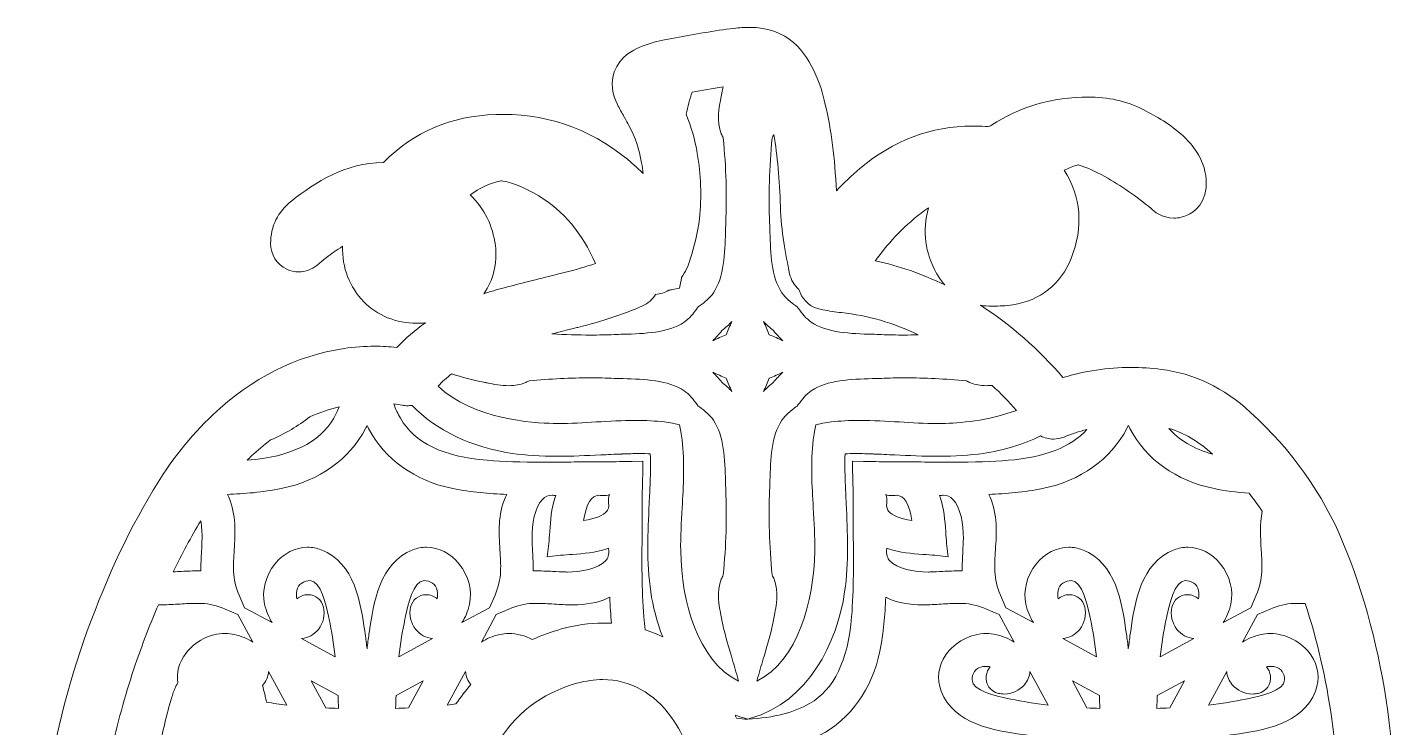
# Model space of a CAD drawing. Header units: inches. Extents: x 792 to 7891, y -1102 to 2748.
# Drawn here: x 3849 to 4750, y -566 to -105 of the extents above; entities that cross this region are included whole.
import ezdxf

# ---------------------------------------------------------------- set-up
doc = ezdxf.new("R2010")
doc.units = ezdxf.units.IN
doc.header["$MEASUREMENT"] = 0
doc.layers.add('Layer 1', color=7, linetype='Continuous')

# ---------------------------------------------------------------- blocks, each defined once
blk = doc.blocks.new('block 15')
at = {"layer": 'Layer 1', "lineweight": 0}
for points, knots in [([(4744.07, -555.47), (4738.58, -515.81), (4728.66, -478.35), (4714.58, -444.14), (4701.51, -412.35), (4681.05, -383.56), (4653.79, -358.56), (4636.15, -342.39), (4616.35, -332.86), (4594.94, -330.24), (4588.32, -329.43), (4581.64, -329.01), (4575.1, -329.01), (4559.79, -329.01), (4544.75, -331.24), (4530.32, -335.64), (4514.45, -317.03), (4496.29, -301.08), (4476.17, -288.06), (4478.48, -288.44), (4480.87, -288.64), (4483.33, -288.64), (4483.39, -288.64), (4483.97, -288.63), (4483.97, -288.63), (4488.54, -288.57), (4492.7, -288.46), (4497.28, -287.74), (4515.42, -284.91), (4529.08, -274.07), (4535.72, -257.24), (4543.94, -236.41), (4542.36, -216.49), (4531.23, -199.15), (4534.14, -197.76), (4537.17, -196.56), (4540.31, -195.57), (4540.51, -195.63), (4540.75, -195.69), (4541.02, -195.78), (4545.95, -197.24), (4551.14, -199.57), (4557.85, -203.34), (4568.58, -209.35), (4578.83, -216.43), (4588.32, -224.38), (4590.15, -226.07), (4595.3, -230.67), (4603.38, -230.67), (4606.37, -230.67), (4609.27, -230.03), (4612.02, -228.77), (4616.21, -226.86), (4625.81, -220.75), (4624.56, -205.27), (4623.44, -190.58), (4614.05, -181.19), (4610.97, -178.11), (4602.68, -169.83), (4593.38, -164.75), (4585.18, -160.26), (4574.17, -154.24), (4562.38, -151.23), (4549.07, -151.05), (4549.07, -151.05), (4547.24, -151.04), (4547.24, -151.04), (4523.28, -151.04), (4501.75, -157.27), (4483.25, -169.57), (4482.27, -170.22), (4481.66, -170.4), (4480.39, -170.4), (4480.04, -170.4), (4479.68, -170.38), (4479.28, -170.36), (4476.5, -170.17), (4473.7, -170.07), (4470.97, -170.07), (4443.61, -170.07), (4418.63, -179.48), (4396.72, -198.04), (4391.26, -202.66), (4386.11, -207.55), (4381.31, -212.67), (4380.28, -191.22), (4377.92, -172.97), (4374.01, -155.84), (4372.25, -148.15), (4370.27, -142), (4367.76, -136.48), (4360.73, -120.96), (4350, -105.1), (4323.77, -105.1), (4320.71, -105.1), (4317.48, -105.31), (4313.87, -105.74), (4300.78, -107.3), (4287.93, -109.66), (4275.51, -111.94), (4275.51, -111.94), (4267.02, -113.49), (4267.02, -113.49), (4262.03, -114.39), (4256.8, -116.05), (4251.48, -118.42), (4248.35, -119.81), (4238.82, -124.04), (4235.16, -134.4), (4231.53, -144.72), (4236.23, -153.88), (4237.77, -156.89), (4239.15, -159.58), (4240.65, -162.23), (4241.98, -164.57), (4241.98, -164.57), (4242.03, -164.67), (4242.03, -164.67), (4243.01, -166.39), (4243.92, -168.01), (4244.8, -169.67), (4248.86, -177.28), (4251.58, -185.36), (4253.13, -194.37), (4253.53, -196.67), (4253.85, -198.99), (4254.11, -201.34), (4252.34, -199.48), (4250.49, -197.7), (4248.54, -195.98), (4223.35, -173.67), (4194.23, -162.37), (4162.01, -162.37), (4160.45, -162.37), (4158.86, -162.39), (4157.29, -162.45), (4127.81, -163.42), (4102.96, -174.03), (4083.42, -193.97), (4058.05, -194.3), (4038.64, -206.93), (4022.98, -219.28), (4013.76, -226.54), (4009.07, -236.01), (4009.04, -247.43), (4009.02, -254.6), (4013.19, -261.21), (4019.68, -264.28), (4022.15, -265.45), (4024.9, -266.07), (4027.63, -266.07), (4031.94, -266.07), (4036.13, -264.56), (4039.48, -261.81), (4039.48, -261.81), (4042.47, -259.32), (4042.47, -259.32), (4043.71, -258.28), (4044.69, -257.47), (4045.66, -256.72), (4049.04, -254.09), (4052.62, -251.6), (4056.35, -249.24), (4056.09, -263.31), (4061.02, -276.22), (4070.23, -285.61), (4079.27, -294.82), (4091.7, -299.9), (4105.22, -299.9), (4106.14, -299.9), (4107.06, -299.87), (4107.98, -299.83), (4108.98, -299.78), (4109.97, -299.71), (4110.95, -299.63), (4104.15, -304.43), (4097.84, -309.82), (4092.02, -315.79), (4087.25, -315.28), (4082.43, -315.02), (4077.64, -315.02), (4070.92, -315.02), (4064.12, -315.52), (4057.41, -316.52), (4025.88, -321.2), (3996.83, -335.87), (3971.08, -360.13), (3956.2, -374.14), (3943.34, -390.38), (3931.76, -409.76), (3913.95, -439.58), (3898.98, -472.16), (3886.01, -509.37), (3873.74, -544.54), (3864.61, -583.14), (3858.08, -627.38), (3851.44, -672.45), (3849.03, -712.41), (3850.7, -749.54), (3851.53, -767.8), (3853.21, -786.54), (3855.85, -806.82), (3861.46, -849.8), (3872.51, -891.17), (3888.69, -929.77), (3905.56, -970.02), (3928.25, -1006.26), (3956.13, -1037.47), (3966.76, -1049.36), (3979.07, -1059.45), (3992.73, -1067.45), (4004.52, -1074.35), (4016.92, -1077.85), (4029.61, -1077.85), (4036.4, -1077.85), (4043.24, -1076.83), (4049.95, -1074.8), (4074.31, -1067.45), (4094.48, -1054.05), (4109.88, -1034.98), (4112.87, -1031.27), (4115.75, -1027.23), (4118.57, -1022.77), (4121.34, -1027.7), (4124.2, -1032.67), (4127.15, -1037.58), (4137.22, -1054.33), (4150.28, -1068.49), (4165.98, -1079.68), (4179.94, -1089.63), (4195.25, -1094.67), (4211.47, -1094.67), (4220.31, -1094.67), (4229.34, -1093.13), (4238.3, -1090.09), (4259.88, -1082.77), (4277.46, -1071.04), (4290.7, -1055.13), (4290.71, -1055.16), (4290.73, -1055.19), (4290.74, -1055.21), (4295.54, -1063.6), (4300.55, -1070.44), (4306.04, -1076.13), (4316, -1086.44), (4328.34, -1091.89), (4341.74, -1091.89), (4348.13, -1091.89), (4354.63, -1090.63), (4361.06, -1088.15), (4377.8, -1081.69), (4391.67, -1071.82), (4402.4, -1058.77), (4414.15, -1077.37), (4432.06, -1089.18), (4454.55, -1093.04), (4461.73, -1094.28), (4469.06, -1094.9), (4476.36, -1094.9), (4485.26, -1094.9), (4494.22, -1093.97), (4502.99, -1092.13), (4525.96, -1087.32), (4547.54, -1077.17), (4572.97, -1059.22), (4598.8, -1040.98), (4621.29, -1017.69), (4641.72, -988.01), (4660.82, -960.27), (4677.41, -929.18), (4695.49, -887.2), (4712.31, -848.16), (4725.13, -803.89), (4734.68, -751.86), (4737.27, -737.77), (4739.37, -723.64), (4741.41, -709.97), (4742.42, -703.16), (4743.47, -696.11), (4744.58, -689.06), (4747.17, -672.68), (4748.7, -655.93), (4749.15, -639.27), (4749.87, -612.76), (4748.2, -585.35), (4744.07, -555.47)], [0, 0, 0, 0, 1, 1, 1, 2, 2, 2, 3, 3, 3, 4, 4, 4, 5, 5, 5, 6, 6, 6, 7, 7, 7, 8, 8, 8, 9, 9, 9, 10, 10, 10, 11, 11, 11, 12, 12, 12, 13, 13, 13, 14, 14, 14, 15, 15, 15, 16, 16, 16, 17, 17, 17, 18, 18, 18, 19, 19, 19, 20, 20, 20, 21, 21, 21, 22, 22, 22, 23, 23, 23, 24, 24, 24, 25, 25, 25, 26, 26, 26, 27, 27, 27, 28, 28, 28, 29, 29, 29, 30, 30, 30, 31, 31, 31, 32, 32, 32, 33, 33, 33, 34, 34, 34, 35, 35, 35, 36, 36, 36, 37, 37, 37, 38, 38, 38, 39, 39, 39, 40, 40, 40, 41, 41, 41, 42, 42, 42, 43, 43, 43, 44, 44, 44, 45, 45, 45, 46, 46, 46, 47, 47, 47, 48, 48, 48, 49, 49, 49, 50, 50, 50, 51, 51, 51, 52, 52, 52, 53, 53, 53, 54, 54, 54, 55, 55, 55, 56, 56, 56, 57, 57, 57, 58, 58, 58, 59, 59, 59, 60, 60, 60, 61, 61, 61, 62, 62, 62, 63, 63, 63, 64, 64, 64, 65, 65, 65, 66, 66, 66, 67, 67, 67, 68, 68, 68, 69, 69, 69, 70, 70, 70, 71, 71, 71, 72, 72, 72, 73, 73, 73, 74, 74, 74, 75, 75, 75, 76, 76, 76, 77, 77, 77, 78, 78, 78, 79, 79, 79, 80, 80, 80, 81, 81, 81, 82, 82, 82, 83, 83, 83, 84, 84, 84, 85, 85, 85, 86, 86, 86, 87, 87, 87, 88, 88, 88, 89, 89, 89, 90, 90, 90, 91, 91, 91, 92, 92, 92, 93, 93, 93, 94, 94, 94, 95, 95, 95, 95]), ([(4262.34, -280.89), (4265.39, -280.72), (4268.4, -279.79), (4271.05, -278.18), (4271.85, -278.06), (4272.65, -277.93), (4273.48, -277.76), (4273.48, -277.76), (4278.03, -276.84), (4278.03, -276.84), (4278.03, -276.84), (4278.95, -272.29), (4278.95, -272.29), (4279.12, -271.42), (4279.27, -270.58), (4279.39, -269.78), (4281.92, -266.1), (4283.87, -262.04), (4285.18, -257.7), (4287.81, -248.98), (4290.25, -240.38), (4291.19, -231.08), (4292.66, -216.52), (4292.18, -202.05), (4289.78, -188.08), (4288.22, -178.95), (4285.79, -170.5), (4282.4, -162.31), (4283.49, -157.23), (4284.83, -152.35), (4286.4, -147.75), (4292.9, -146.57), (4299.82, -145.33), (4306.77, -144.27), (4306.48, -145.54), (4306.21, -146.83), (4305.97, -148.13), (4305.83, -148.84), (4305.69, -149.58), (4305.54, -150.34), (4304.08, -157.78), (4302.26, -167.03), (4305.54, -175.08), (4305.92, -176.01), (4306.37, -176.94), (4306.9, -177.9), (4308.7, -197.39), (4309.25, -216.2), (4308.52, -233.8), (4308.44, -235.76), (4308.38, -237.79), (4308.32, -239.86), (4307.9, -253.76), (4307.42, -269.5), (4300.39, -279.88), (4298.13, -283.22), (4294.65, -285.99), (4291.21, -288.49), (4291.21, -288.49), (4290.32, -289.13), (4290.32, -289.13), (4290.32, -289.13), (4289.68, -290.03), (4289.68, -290.03), (4287.18, -293.46), (4284.4, -296.95), (4281.07, -299.2), (4270.69, -306.23), (4254.95, -306.71), (4241.06, -307.13), (4238.98, -307.19), (4236.95, -307.25), (4234.98, -307.33), (4229.91, -307.54), (4224.7, -307.65), (4219.49, -307.65), (4211.28, -307.65), (4202.78, -307.38), (4194.11, -306.86), (4196.31, -306.31), (4211.27, -302.6), (4211.27, -302.6), (4226.92, -298.68), (4240.81, -294.06), (4253.73, -288.46), (4257.39, -286.87), (4260.37, -284.21), (4262.34, -280.89)], [0, 0, 0, 0, 1, 1, 1, 2, 2, 2, 3, 3, 3, 4, 4, 4, 5, 5, 5, 6, 6, 6, 7, 7, 7, 8, 8, 8, 9, 9, 9, 10, 10, 10, 11, 11, 11, 12, 12, 12, 13, 13, 13, 14, 14, 14, 15, 15, 15, 16, 16, 16, 17, 17, 17, 18, 18, 18, 19, 19, 19, 20, 20, 20, 21, 21, 21, 22, 22, 22, 23, 23, 23, 24, 24, 24, 25, 25, 25, 26, 26, 26, 27, 27, 27, 28, 28, 28, 29, 29, 29, 29]), ([(4356.66, -277.58), (4356.85, -278.26), (4357.09, -278.93), (4357.36, -279.59), (4359.79, -285.5), (4365, -289.71), (4371.29, -290.83), (4371.29, -290.83), (4372.34, -291.01), (4372.34, -291.01), (4376.5, -291.76), (4380.43, -292.46), (4384.63, -292.91), (4402.01, -294.74), (4418.66, -299.55), (4435.17, -307.52), (4432.01, -307.6), (4428.9, -307.64), (4425.84, -307.64), (4420.79, -307.64), (4415.76, -307.53), (4410.89, -307.33), (4408.92, -307.25), (4406.89, -307.19), (4404.81, -307.13), (4390.92, -306.71), (4375.18, -306.23), (4364.8, -299.2), (4361.47, -296.95), (4358.69, -293.46), (4356.19, -290.03), (4356.19, -290.03), (4355.55, -289.13), (4355.55, -289.13), (4355.55, -289.13), (4354.65, -288.49), (4354.65, -288.49), (4351.22, -285.99), (4347.74, -283.22), (4345.48, -279.88), (4338.45, -269.5), (4337.97, -253.76), (4337.55, -239.87), (4337.49, -237.79), (4337.43, -235.76), (4337.35, -233.8), (4336.62, -216.19), (4337.17, -197.39), (4338.97, -177.9), (4339.39, -177.15), (4339.76, -176.41), (4340.08, -175.67), (4342.55, -189.71), (4343.97, -205.1), (4344.5, -223.13), (4344.98, -239.38), (4347.82, -254.58), (4350.54, -267.31), (4351.4, -271.34), (4353.57, -274.94), (4356.66, -277.58)], [0, 0, 0, 0, 1, 1, 1, 2, 2, 2, 3, 3, 3, 4, 4, 4, 5, 5, 5, 6, 6, 6, 7, 7, 7, 8, 8, 8, 9, 9, 9, 10, 10, 10, 11, 11, 11, 12, 12, 12, 13, 13, 13, 14, 14, 14, 15, 15, 15, 16, 16, 16, 17, 17, 17, 18, 18, 18, 19, 19, 19, 20, 20, 20, 20]), ([(4156.91, -248.77), (4155.27, -235.66), (4149.71, -224.45), (4140.37, -215.38), (4146.43, -210.9), (4153.07, -207.84), (4160.54, -206.07), (4160.75, -206.07), (4161.2, -206.11), (4162.1, -206.27), (4169.2, -207.6), (4176.39, -210.61), (4185.42, -216.05), (4201.77, -225.89), (4214.02, -240.5), (4222.72, -260.56), (4216.31, -262.73), (4209.55, -264.7), (4202.25, -266.52), (4202.25, -266.52), (4191.98, -269.08), (4191.98, -269.08), (4180.5, -271.92), (4168.64, -274.85), (4156.79, -278.17), (4154.24, -278.89), (4151.73, -279.65), (4149.26, -280.48), (4155.52, -271.76), (4158.4, -260.67), (4156.91, -248.77)], [0, 0, 0, 0, 1, 1, 1, 2, 2, 2, 3, 3, 3, 4, 4, 4, 5, 5, 5, 6, 6, 6, 7, 7, 7, 8, 8, 8, 9, 9, 9, 10, 10, 10, 10]), ([(4407.45, -258.02), (4416.39, -245.61), (4427.09, -234.75), (4439.25, -225.75), (4440.09, -225.13), (4440.95, -224.52), (4441.81, -223.92), (4437.8, -239.28), (4439.62, -253.8), (4447.22, -267.09), (4448.8, -269.85), (4450.58, -272.37), (4452.53, -274.63), (4437.66, -267.37), (4422.38, -262.07), (4406.88, -258.82), (4407.07, -258.55), (4407.26, -258.28), (4407.45, -258.02)], [0, 0, 0, 0, 1, 1, 1, 2, 2, 2, 3, 3, 3, 4, 4, 4, 5, 5, 5, 6, 6, 6, 6]), ([(4308.71, -307.52), (4305.76, -308.69), (4302.82, -309.97), (4299.9, -311.35), (4302, -309.36), (4304.01, -307.17), (4305.95, -304.76), (4308.35, -302.82), (4310.55, -300.81), (4312.54, -298.71), (4311.16, -301.63), (4309.87, -304.57), (4308.71, -307.52)], [0, 0, 0, 0, 1, 1, 1, 2, 2, 2, 3, 3, 3, 4, 4, 4, 4]), ([(4345.97, -311.35), (4343.05, -309.97), (4340.11, -308.69), (4337.16, -307.52), (4335.99, -304.57), (4334.71, -301.63), (4333.33, -298.71), (4335.32, -300.81), (4337.52, -302.82), (4339.92, -304.76), (4341.86, -307.17), (4343.87, -309.36), (4345.97, -311.35)], [0, 0, 0, 0, 1, 1, 1, 2, 2, 2, 3, 3, 3, 4, 4, 4, 4]), ([(4165.9, -340.98), (4169.85, -340.98), (4173.24, -340.38), (4176.27, -339.14), (4177.2, -338.77), (4178.13, -338.31), (4179.09, -337.78), (4193, -336.49), (4206.59, -335.84), (4219.49, -335.84), (4224.7, -335.84), (4229.91, -335.95), (4234.98, -336.16), (4236.95, -336.24), (4238.98, -336.3), (4241.05, -336.36), (4254.94, -336.78), (4270.69, -337.26), (4281.07, -344.29), (4284.4, -346.55), (4287.18, -350.03), (4289.68, -353.47), (4289.68, -353.47), (4290.32, -354.36), (4290.32, -354.36), (4290.32, -354.36), (4291.21, -355.01), (4291.21, -355.01), (4294.65, -357.5), (4298.13, -360.28), (4300.39, -363.61), (4307.42, -373.99), (4307.9, -389.74), (4308.32, -403.63), (4308.38, -405.7), (4308.44, -407.73), (4308.52, -409.7), (4309.25, -427.3), (4308.7, -446.1), (4306.9, -465.59), (4306.37, -466.55), (4305.92, -467.48), (4305.54, -468.41), (4302.26, -476.46), (4304.08, -485.72), (4305.54, -493.15), (4305.69, -493.91), (4305.83, -494.65), (4305.97, -495.36), (4307.51, -503.54), (4309.89, -511.44), (4312.2, -519.08), (4313.56, -523.59), (4314.98, -528.26), (4316.16, -532.83), (4316.16, -532.83), (4316.87, -535.58), (4316.87, -535.58), (4289.83, -521.69), (4279.4, -483.23), (4278.85, -449.79), (4278.69, -440.48), (4279.26, -430.82), (4279.8, -421.47), (4280.66, -406.81), (4281.54, -391.64), (4279.82, -376.58), (4279.63, -374.92), (4279.34, -373.16), (4278.95, -371.21), (4278.95, -371.21), (4278.03, -366.66), (4278.03, -366.66), (4278.03, -366.66), (4273.48, -365.73), (4273.48, -365.73), (4271.51, -365.34), (4269.75, -365.05), (4268.1, -364.86), (4262.28, -364.2), (4256.09, -363.87), (4249.15, -363.87), (4240.46, -363.87), (4231.69, -364.39), (4223.21, -364.88), (4214.94, -365.36), (4206.4, -365.86), (4198.13, -365.86), (4197.05, -365.86), (4195.97, -365.85), (4194.89, -365.83), (4182.44, -365.63), (4142.02, -363.19), (4119.21, -341.25), (4122.05, -338.35), (4125.01, -335.67), (4128.07, -333.22), (4134.94, -335.29), (4142.02, -337.34), (4149.32, -338.71), (4150.03, -338.85), (4150.77, -338.99), (4151.52, -339.14), (4155.89, -340), (4160.85, -340.98), (4165.9, -340.98)], [0, 0, 0, 0, 1, 1, 1, 2, 2, 2, 3, 3, 3, 4, 4, 4, 5, 5, 5, 6, 6, 6, 7, 7, 7, 8, 8, 8, 9, 9, 9, 10, 10, 10, 11, 11, 11, 12, 12, 12, 13, 13, 13, 14, 14, 14, 15, 15, 15, 16, 16, 16, 17, 17, 17, 18, 18, 18, 19, 19, 19, 20, 20, 20, 21, 21, 21, 22, 22, 22, 23, 23, 23, 24, 24, 24, 25, 25, 25, 26, 26, 26, 27, 27, 27, 28, 28, 28, 29, 29, 29, 30, 30, 30, 31, 31, 31, 32, 32, 32, 33, 33, 33, 34, 34, 34, 35, 35, 35, 35]), ([(4299.9, -332.14), (4302.82, -333.53), (4305.76, -334.81), (4308.71, -335.98), (4309.87, -338.92), (4311.16, -341.86), (4312.54, -344.78), (4310.55, -342.68), (4308.35, -340.67), (4305.95, -338.74), (4304.01, -336.33), (4302, -334.13), (4299.9, -332.14)], [0, 0, 0, 0, 1, 1, 1, 2, 2, 2, 3, 3, 3, 4, 4, 4, 4]), ([(4333.33, -344.78), (4334.71, -341.86), (4335.99, -338.92), (4337.16, -335.98), (4340.11, -334.81), (4343.05, -333.53), (4345.97, -332.14), (4343.87, -334.13), (4341.86, -336.33), (4339.92, -338.74), (4337.52, -340.67), (4335.32, -342.68), (4333.33, -344.78)], [0, 0, 0, 0, 1, 1, 1, 2, 2, 2, 3, 3, 3, 4, 4, 4, 4]), ([(4450.98, -365.83), (4449.9, -365.85), (4448.81, -365.86), (4447.73, -365.86), (4439.47, -365.86), (4430.93, -365.36), (4422.66, -364.88), (4414.18, -364.39), (4405.41, -363.87), (4396.72, -363.87), (4389.78, -363.87), (4383.59, -364.2), (4377.77, -364.86), (4376.11, -365.05), (4374.35, -365.34), (4372.39, -365.73), (4372.39, -365.73), (4367.84, -366.66), (4367.84, -366.66), (4367.84, -366.66), (4366.92, -371.21), (4366.92, -371.21), (4366.53, -373.17), (4366.24, -374.92), (4366.05, -376.58), (4364.33, -391.64), (4365.21, -406.81), (4366.07, -421.47), (4366.61, -430.81), (4367.18, -440.48), (4367.02, -449.79), (4366.47, -483.23), (4356.04, -521.69), (4329, -535.58), (4329, -535.58), (4329.71, -532.83), (4329.71, -532.83), (4330.89, -528.26), (4332.3, -523.59), (4333.67, -519.08), (4335.98, -511.44), (4338.36, -503.54), (4339.9, -495.36), (4340.04, -494.65), (4340.18, -493.92), (4340.33, -493.16), (4341.79, -485.72), (4343.61, -476.46), (4340.33, -468.41), (4339.95, -467.48), (4339.5, -466.55), (4338.97, -465.59), (4337.17, -446.1), (4336.62, -427.3), (4337.35, -409.7), (4337.43, -407.73), (4337.49, -405.7), (4337.55, -403.62), (4337.97, -389.73), (4338.45, -373.99), (4345.48, -363.61), (4347.73, -360.28), (4351.22, -357.5), (4354.65, -355.01), (4354.65, -355.01), (4355.55, -354.36), (4355.55, -354.36), (4355.55, -354.36), (4356.19, -353.47), (4356.19, -353.47), (4358.69, -350.03), (4361.47, -346.55), (4364.8, -344.29), (4375.18, -337.26), (4390.92, -336.78), (4404.82, -336.36), (4406.89, -336.3), (4408.92, -336.24), (4410.89, -336.16), (4415.96, -335.95), (4421.17, -335.84), (4426.38, -335.84), (4439.28, -335.84), (4452.87, -336.49), (4466.78, -337.78), (4467.74, -338.31), (4468.67, -338.77), (4469.6, -339.14), (4472.61, -340.37), (4475.99, -340.97), (4479.93, -340.97), (4481.13, -340.97), (4482.39, -340.91), (4483.73, -340.8), (4489.26, -345.88), (4494.63, -351.39), (4499.77, -357.25), (4481.1, -364.24), (4461.7, -365.66), (4450.98, -365.83)], [0, 0, 0, 0, 1, 1, 1, 2, 2, 2, 3, 3, 3, 4, 4, 4, 5, 5, 5, 6, 6, 6, 7, 7, 7, 8, 8, 8, 9, 9, 9, 10, 10, 10, 11, 11, 11, 12, 12, 12, 13, 13, 13, 14, 14, 14, 15, 15, 15, 16, 16, 16, 17, 17, 17, 18, 18, 18, 19, 19, 19, 20, 20, 20, 21, 21, 21, 22, 22, 22, 23, 23, 23, 24, 24, 24, 25, 25, 25, 26, 26, 26, 27, 27, 27, 28, 28, 28, 29, 29, 29, 30, 30, 30, 31, 31, 31, 32, 32, 32, 33, 33, 33, 33]), ([(4050.56, -362.47), (4041.4, -378.49), (4022.23, -387.79), (3993.57, -390.1), (3994.57, -389.11), (3995.57, -388.14), (3996.58, -387.19), (4000.42, -383.58), (4004.51, -380.13), (4009.07, -376.66), (4018.73, -372.6), (4027.38, -367.47), (4034.81, -361.4), (4041.23, -358.6), (4047.64, -356.47), (4054.21, -354.95), (4053.13, -357.6), (4051.92, -360.09), (4050.56, -362.47)], [0, 0, 0, 0, 1, 1, 1, 2, 2, 2, 3, 3, 3, 4, 4, 4, 5, 5, 5, 6, 6, 6, 6]), ([(4102.15, -353.92), (4117.56, -370.2), (4141.26, -381.63), (4168.01, -385.53), (4176.87, -386.82), (4186.57, -387.45), (4197.68, -387.45), (4207.24, -387.45), (4216.89, -387), (4226.23, -386.56), (4230.76, -386.34), (4235.45, -386.12), (4240.04, -385.96), (4240.04, -385.96), (4240.43, -385.95), (4240.43, -385.95), (4243.92, -385.82), (4247.87, -385.68), (4251.84, -385.68), (4254.35, -385.68), (4256.66, -385.74), (4258.83, -385.85), (4259.16, -392.16), (4258.94, -398.49), (4258.73, -404.23), (4258.73, -404.23), (4258.72, -404.65), (4258.72, -404.65), (4258.56, -409.23), (4258.34, -413.92), (4258.12, -418.45), (4257.23, -437.47), (4256.3, -457.15), (4259.15, -476.67), (4260.56, -486.35), (4263.16, -496.55), (4267.07, -506.41), (4263.33, -504.56), (4259.47, -502.98), (4255.5, -501.67), (4255.11, -498.89), (4254.8, -496.01), (4254.56, -493.05), (4253.13, -474.97), (4253.3, -456.22), (4253.47, -438.08), (4253.54, -430.55), (4253.61, -422.75), (4253.56, -415.1), (4253.55, -412.32), (4253.63, -409.3), (4253.72, -406.1), (4253.79, -403.43), (4253.86, -400.67), (4253.89, -397.85), (4253.89, -397.85), (4253.95, -390.73), (4253.95, -390.73), (4253.95, -390.73), (4246.83, -390.79), (4246.83, -390.79), (4244.02, -390.82), (4241.26, -390.89), (4238.6, -390.96), (4235.66, -391.04), (4232.88, -391.12), (4230.29, -391.12), (4230.29, -391.12), (4229.58, -391.12), (4229.58, -391.12), (4227.93, -391.11), (4226.28, -391.1), (4224.64, -391.1), (4218.63, -391.1), (4212.51, -391.16), (4206.6, -391.22), (4200.69, -391.27), (4194.59, -391.33), (4188.6, -391.33), (4173.54, -391.33), (4162.14, -390.95), (4151.63, -390.12), (4122.87, -387.83), (4103.63, -378.53), (4094.45, -362.47), (4092.76, -359.51), (4091.3, -356.38), (4090.04, -353.01), (4091.97, -353.24), (4093.88, -353.54), (4095.74, -353.89), (4096.82, -354.09), (4097.92, -354.19), (4099.02, -354.19), (4100.06, -354.19), (4101.11, -354.1), (4102.15, -353.92)], [0, 0, 0, 0, 1, 1, 1, 2, 2, 2, 3, 3, 3, 4, 4, 4, 5, 5, 5, 6, 6, 6, 7, 7, 7, 8, 8, 8, 9, 9, 9, 10, 10, 10, 11, 11, 11, 12, 12, 12, 13, 13, 13, 14, 14, 14, 15, 15, 15, 16, 16, 16, 17, 17, 17, 18, 18, 18, 19, 19, 19, 20, 20, 20, 21, 21, 21, 22, 22, 22, 23, 23, 23, 24, 24, 24, 25, 25, 25, 26, 26, 26, 27, 27, 27, 28, 28, 28, 29, 29, 29, 30, 30, 30, 31, 31, 31, 32, 32, 32, 32]), ([(4071.55, -369.09), (4071.87, -368.46), (4072.19, -367.84), (4072.51, -367.2), (4072.82, -367.84), (4073.14, -368.46), (4073.46, -369.09), (4084.2, -389.52), (4103.91, -403.59), (4128.94, -408.71), (4140.99, -411.17), (4153.14, -412.15), (4164.38, -412.54), (4164.08, -413.15), (4163.79, -413.77), (4163.52, -414.4), (4158.48, -425.98), (4159.22, -437.73), (4159.93, -449.09), (4160.25, -454.04), (4160.54, -458.72), (4160.35, -463.25), (4160.13, -468.48), (4158.93, -473.57), (4156.68, -478.81), (4156.68, -478.81), (4153.09, -487.13), (4153.09, -487.13), (4153.09, -487.13), (4134.89, -496.98), (4134.89, -496.98), (4137.13, -493.62), (4138.83, -489.55), (4139.88, -484.87), (4141.88, -476.04), (4139.37, -466.14), (4133.18, -458.39), (4127.56, -451.36), (4119.72, -447.33), (4111.67, -447.33), (4108.62, -447.33), (4105.57, -447.9), (4102.61, -449.03), (4080.57, -457.42), (4076.66, -484.53), (4074.07, -502.46), (4074.07, -502.46), (4073.77, -504.53), (4073.77, -504.53), (4073.3, -507.75), (4072.88, -510.97), (4072.51, -514.19), (4072.13, -510.97), (4071.72, -507.75), (4071.25, -504.53), (4071.25, -504.53), (4070.95, -502.46), (4070.95, -502.46), (4068.35, -484.53), (4064.44, -457.42), (4042.4, -449.03), (4039.44, -447.9), (4036.39, -447.33), (4033.34, -447.33), (4025.29, -447.33), (4017.45, -451.36), (4011.83, -458.39), (4005.64, -466.14), (4003.13, -476.03), (4005.13, -484.87), (4006.18, -489.55), (4007.88, -493.62), (4010.12, -496.98), (4010.12, -496.98), (3991.92, -487.14), (3991.92, -487.14), (3991.92, -487.14), (3988.34, -478.81), (3988.34, -478.81), (3986.08, -473.57), (3984.88, -468.48), (3984.66, -463.25), (3984.47, -458.72), (3984.77, -454.04), (3985.08, -449.09), (3985.79, -437.73), (3986.53, -425.98), (3981.49, -414.4), (3981.21, -413.76), (3980.92, -413.13), (3980.61, -412.51), (3991.38, -412.14), (4003.82, -411.21), (4016.07, -408.71), (4041.11, -403.59), (4060.81, -389.52), (4071.55, -369.09)], [0, 0, 0, 0, 1, 1, 1, 2, 2, 2, 3, 3, 3, 4, 4, 4, 5, 5, 5, 6, 6, 6, 7, 7, 7, 8, 8, 8, 9, 9, 9, 10, 10, 10, 11, 11, 11, 12, 12, 12, 13, 13, 13, 14, 14, 14, 15, 15, 15, 16, 16, 16, 17, 17, 17, 18, 18, 18, 19, 19, 19, 20, 20, 20, 21, 21, 21, 22, 22, 22, 23, 23, 23, 24, 24, 24, 25, 25, 25, 26, 26, 26, 27, 27, 27, 28, 28, 28, 29, 29, 29, 30, 30, 30, 31, 31, 31, 32, 32, 32, 32]), ([(4629.8, -408.71), (4636.8, -410.13), (4644.35, -411.16), (4652.81, -411.82), (4655.84, -415.64), (4658.75, -419.62), (4661.51, -423.68), (4659.76, -432.26), (4660.29, -440.82), (4660.8, -449.12), (4661.11, -454.06), (4661.4, -458.72), (4661.21, -463.25), (4660.99, -468.48), (4659.79, -473.57), (4657.53, -478.81), (4657.53, -478.81), (4653.95, -487.13), (4653.95, -487.13), (4653.95, -487.13), (4635.75, -496.98), (4635.75, -496.98), (4637.99, -493.62), (4639.69, -489.55), (4640.74, -484.87), (4642.74, -476.04), (4640.23, -466.14), (4634.04, -458.39), (4628.42, -451.36), (4620.58, -447.33), (4612.53, -447.33), (4609.48, -447.33), (4606.43, -447.9), (4603.47, -449.03), (4581.43, -457.42), (4577.51, -484.53), (4574.92, -502.47), (4574.92, -502.47), (4574.62, -504.53), (4574.62, -504.53), (4574.15, -507.75), (4573.74, -510.97), (4573.36, -514.19), (4572.99, -510.97), (4572.57, -507.75), (4572.1, -504.53), (4572.1, -504.53), (4571.8, -502.47), (4571.8, -502.47), (4569.21, -484.53), (4565.3, -457.42), (4543.26, -449.03), (4540.3, -447.9), (4537.25, -447.33), (4534.2, -447.33), (4526.15, -447.33), (4518.31, -451.36), (4512.69, -458.39), (4506.5, -466.14), (4503.99, -476.03), (4505.99, -484.87), (4507.04, -489.55), (4508.74, -493.62), (4510.98, -496.98), (4510.98, -496.98), (4492.78, -487.14), (4492.78, -487.14), (4492.78, -487.14), (4489.2, -478.81), (4489.2, -478.81), (4486.94, -473.57), (4485.74, -468.48), (4485.52, -463.25), (4485.33, -458.72), (4485.62, -454.04), (4485.94, -449.09), (4486.65, -437.73), (4487.39, -425.98), (4482.35, -414.4), (4482.07, -413.77), (4481.79, -413.15), (4481.48, -412.54), (4492.73, -412.15), (4504.88, -411.17), (4516.93, -408.71), (4541.96, -403.59), (4561.67, -389.52), (4572.41, -369.09), (4572.73, -368.47), (4573.05, -367.84), (4573.36, -367.19), (4573.68, -367.84), (4574, -368.47), (4574.32, -369.09), (4585.06, -389.52), (4604.76, -403.59), (4629.8, -408.71)], [0, 0, 0, 0, 1, 1, 1, 2, 2, 2, 3, 3, 3, 4, 4, 4, 5, 5, 5, 6, 6, 6, 7, 7, 7, 8, 8, 8, 9, 9, 9, 10, 10, 10, 11, 11, 11, 12, 12, 12, 13, 13, 13, 14, 14, 14, 15, 15, 15, 16, 16, 16, 17, 17, 17, 18, 18, 18, 19, 19, 19, 20, 20, 20, 21, 21, 21, 22, 22, 22, 23, 23, 23, 24, 24, 24, 25, 25, 25, 26, 26, 26, 27, 27, 27, 28, 28, 28, 29, 29, 29, 30, 30, 30, 31, 31, 31, 32, 32, 32, 32]), ([(4600.01, -369.11), (4610.08, -372.03), (4619.52, -377.6), (4628.66, -385.97), (4628.68, -385.99), (4628.7, -386.01), (4628.72, -386.02), (4616.22, -382.44), (4606.63, -376.78), (4600.01, -369.11)], [0, 0, 0, 0, 1, 1, 1, 2, 2, 2, 3, 3, 3, 3]), ([(4546.06, -369.86), (4535.64, -381.41), (4518.26, -388.21), (4494.24, -390.12), (4483.73, -390.95), (4472.33, -391.33), (4457.27, -391.33), (4451.28, -391.33), (4445.17, -391.27), (4439.27, -391.22), (4433.35, -391.16), (4427.24, -391.1), (4421.23, -391.1), (4419.58, -391.1), (4417.94, -391.11), (4416.29, -391.12), (4416.29, -391.12), (4415.58, -391.12), (4415.58, -391.12), (4412.99, -391.12), (4410.21, -391.04), (4407.27, -390.96), (4404.61, -390.89), (4401.85, -390.82), (4399.04, -390.79), (4399.04, -390.79), (4391.92, -390.73), (4391.92, -390.73), (4391.92, -390.73), (4391.98, -397.85), (4391.98, -397.85), (4392.01, -400.67), (4392.08, -403.42), (4392.15, -406.08), (4392.24, -409.29), (4392.32, -412.32), (4392.31, -415.1), (4392.26, -422.75), (4392.33, -430.55), (4392.4, -438.09), (4392.57, -456.22), (4392.74, -474.97), (4391.31, -493.05), (4389.02, -521.82), (4379.72, -541.05), (4363.66, -550.23), (4353.15, -556.23), (4340.58, -559.43), (4322.93, -560.59), (4320.4, -560.42), (4318, -560.22), (4315.66, -559.96), (4315.35, -559.25), (4315.03, -558.55), (4314.7, -557.85), (4316.76, -558.64), (4318.87, -559.34), (4321.05, -559.95), (4321.05, -559.95), (4322.93, -560.47), (4322.93, -560.47), (4322.93, -560.47), (4324.81, -559.95), (4324.81, -559.95), (4363.06, -549.28), (4381.87, -509.94), (4386.72, -476.67), (4389.56, -457.15), (4388.64, -437.48), (4387.75, -418.46), (4387.53, -413.92), (4387.31, -409.23), (4387.15, -404.65), (4387.15, -404.65), (4387.14, -404.26), (4387.14, -404.26), (4386.93, -398.51), (4386.71, -392.17), (4387.04, -385.85), (4389.21, -385.74), (4391.52, -385.68), (4394.03, -385.68), (4398, -385.68), (4401.95, -385.82), (4405.44, -385.95), (4405.44, -385.95), (4405.84, -385.96), (4405.84, -385.96), (4410.42, -386.12), (4415.11, -386.34), (4419.64, -386.56), (4428.98, -387), (4438.63, -387.45), (4448.19, -387.45), (4459.29, -387.45), (4469, -386.82), (4477.86, -385.53), (4491.16, -383.59), (4504.12, -379.65), (4515.62, -374.08), (4518.23, -375.42), (4521.14, -376.14), (4524.14, -376.14), (4526.55, -376.14), (4528.9, -375.68), (4531.14, -374.77), (4535.98, -372.8), (4540.97, -371.16), (4546.06, -369.86)], [0, 0, 0, 0, 1, 1, 1, 2, 2, 2, 3, 3, 3, 4, 4, 4, 5, 5, 5, 6, 6, 6, 7, 7, 7, 8, 8, 8, 9, 9, 9, 10, 10, 10, 11, 11, 11, 12, 12, 12, 13, 13, 13, 14, 14, 14, 15, 15, 15, 16, 16, 16, 17, 17, 17, 18, 18, 18, 19, 19, 19, 20, 20, 20, 21, 21, 21, 22, 22, 22, 23, 23, 23, 24, 24, 24, 25, 25, 25, 26, 26, 26, 27, 27, 27, 28, 28, 28, 29, 29, 29, 30, 30, 30, 31, 31, 31, 32, 32, 32, 33, 33, 33, 34, 34, 34, 35, 35, 35, 36, 36, 36, 36]), ([(4199.74, -452.64), (4202.31, -452.37), (4204.89, -452.19), (4207.62, -452.01), (4215.02, -451.5), (4222.67, -450.97), (4230.26, -448.41), (4230.62, -448.29), (4230.98, -448.16), (4231.33, -448.03), (4231.33, -448.04), (4231.33, -448.05), (4231.33, -448.05), (4232.09, -452.46), (4230.68, -454.74), (4229.56, -456.07), (4224.85, -461.66), (4213.01, -463.64), (4204.3, -463.64), (4203.91, -463.64), (4203.52, -463.63), (4203.14, -463.62), (4200.33, -463.57), (4197.52, -463.42), (4194.55, -463.26), (4190.76, -463.06), (4186.84, -462.86), (4182.91, -462.86), (4182.91, -462.86), (4181.82, -462.86), (4181.82, -462.86), (4181.86, -458.56), (4181.64, -454.3), (4181.42, -450.13), (4181.26, -447.16), (4181.11, -444.36), (4181.06, -441.54), (4180.87, -432.39), (4182.91, -420.88), (4187.88, -415.8), (4189.66, -413.98), (4191.69, -413.14), (4194.25, -413.14), (4195, -413.14), (4195.8, -413.21), (4196.63, -413.35), (4196.64, -413.35), (4196.64, -413.35), (4196.65, -413.35), (4196.52, -413.71), (4196.39, -414.06), (4196.27, -414.42), (4193.71, -422.01), (4193.19, -429.66), (4192.68, -437.06), (4192.49, -439.79), (4192.31, -442.37), (4192.04, -444.94), (4192.04, -444.94), (4191.11, -453.57), (4191.11, -453.57), (4191.11, -453.57), (4199.74, -452.64), (4199.74, -452.64)], [0, 0, 0, 0, 1, 1, 1, 2, 2, 2, 3, 3, 3, 4, 4, 4, 5, 5, 5, 6, 6, 6, 7, 7, 7, 8, 8, 8, 9, 9, 9, 10, 10, 10, 11, 11, 11, 12, 12, 12, 13, 13, 13, 14, 14, 14, 15, 15, 15, 16, 16, 16, 17, 17, 17, 18, 18, 18, 19, 19, 19, 20, 20, 20, 21, 21, 21, 21]), ([(4231.42, -418.05), (4231.86, -421.17), (4231, -422.7), (4230.2, -423.68), (4227.91, -426.51), (4222.81, -428.52), (4214.99, -429.69), (4216.66, -418.7), (4220.03, -413.14), (4225.05, -413.14), (4225.55, -413.14), (4226.08, -413.18), (4226.64, -413.26), (4227.16, -413.33), (4227.69, -413.37), (4228.22, -413.37), (4229.51, -413.37), (4230.78, -413.14), (4231.98, -412.7), (4231.36, -414.39), (4231.17, -416.22), (4231.42, -418.05)], [0, 0, 0, 0, 1, 1, 1, 2, 2, 2, 3, 3, 3, 4, 4, 4, 5, 5, 5, 6, 6, 6, 7, 7, 7, 7]), ([(4446.13, -452.64), (4446.13, -452.64), (4454.76, -453.57), (4454.76, -453.57), (4454.76, -453.57), (4453.83, -444.94), (4453.83, -444.94), (4453.56, -442.38), (4453.38, -439.8), (4453.19, -437.07), (4452.69, -429.66), (4452.16, -422.01), (4449.6, -414.42), (4449.48, -414.06), (4449.35, -413.71), (4449.22, -413.35), (4449.23, -413.35), (4449.23, -413.35), (4449.24, -413.35), (4450.07, -413.21), (4450.87, -413.14), (4451.62, -413.14), (4454.19, -413.14), (4456.21, -413.98), (4457.99, -415.8), (4462.96, -420.88), (4465, -432.39), (4464.81, -441.54), (4464.76, -444.36), (4464.61, -447.16), (4464.45, -450.13), (4464.23, -454.3), (4464.01, -458.56), (4464.05, -462.86), (4464.05, -462.86), (4462.96, -462.86), (4462.96, -462.86), (4459.03, -462.86), (4455.11, -463.06), (4451.32, -463.26), (4448.35, -463.42), (4445.55, -463.57), (4442.73, -463.62), (4442.35, -463.63), (4441.96, -463.64), (4441.57, -463.64), (4432.86, -463.64), (4421.02, -461.66), (4416.31, -456.07), (4415.19, -454.74), (4413.78, -452.46), (4414.54, -448.05), (4414.54, -448.05), (4414.54, -448.04), (4414.54, -448.03), (4414.89, -448.16), (4415.25, -448.29), (4415.6, -448.41), (4423.2, -450.97), (4430.85, -451.5), (4438.25, -452.01), (4440.98, -452.19), (4443.56, -452.37), (4446.13, -452.64)], [0, 0, 0, 0, 1, 1, 1, 2, 2, 2, 3, 3, 3, 4, 4, 4, 5, 5, 5, 6, 6, 6, 7, 7, 7, 8, 8, 8, 9, 9, 9, 10, 10, 10, 11, 11, 11, 12, 12, 12, 13, 13, 13, 14, 14, 14, 15, 15, 15, 16, 16, 16, 17, 17, 17, 18, 18, 18, 19, 19, 19, 20, 20, 20, 21, 21, 21, 21]), ([(4413.89, -412.7), (4415.09, -413.14), (4416.36, -413.37), (4417.65, -413.37), (4418.18, -413.37), (4418.71, -413.33), (4419.24, -413.26), (4419.79, -413.18), (4420.32, -413.14), (4420.82, -413.14), (4425.84, -413.14), (4429.21, -418.7), (4430.87, -429.69), (4423.07, -428.52), (4417.96, -426.51), (4415.67, -423.68), (4414.87, -422.7), (4414.01, -421.17), (4414.45, -418.05), (4414.7, -416.22), (4414.51, -414.39), (4413.89, -412.7)], [0, 0, 0, 0, 1, 1, 1, 2, 2, 2, 3, 3, 3, 4, 4, 4, 5, 5, 5, 6, 6, 6, 7, 7, 7, 7]), ([(3963.96, -441.54), (3963.9, -444.36), (3963.75, -447.16), (3963.59, -450.13), (3963.37, -454.3), (3963.15, -458.56), (3963.19, -462.86), (3963.19, -462.86), (3962.1, -462.86), (3962.1, -462.86), (3958.18, -462.86), (3954.25, -463.06), (3950.46, -463.26), (3948.6, -463.36), (3946.79, -463.46), (3945.01, -463.53), (3950.68, -451.8), (3956.63, -440.71), (3963.05, -429.88), (3963.78, -433.91), (3964.03, -438.03), (3963.96, -441.54)], [0, 0, 0, 0, 1, 1, 1, 2, 2, 2, 3, 3, 3, 4, 4, 4, 5, 5, 5, 6, 6, 6, 7, 7, 7, 7]), ([(4040.5, -501.4), (4043.77, -497.27), (4045.02, -491.78), (4043.84, -486.71), (4042.7, -481.85), (4038.61, -478.58), (4033.66, -478.58), (4030.97, -478.58), (4028.35, -479.56), (4026.34, -481.28), (4025.99, -479.72), (4025.98, -477.8), (4026.31, -475.75), (4026.99, -471.57), (4031.22, -469.36), (4035.08, -469.33), (4042.15, -469.33), (4045.65, -485.77), (4047.15, -492.8), (4047.3, -493.5), (4047.44, -494.16), (4047.58, -494.78), (4049.25, -502.41), (4050.57, -510.54), (4051.55, -519.38), (4051.55, -519.38), (4029.43, -507.42), (4029.43, -507.42), (4033.73, -507.06), (4037.71, -504.91), (4040.5, -501.4)], [0, 0, 0, 0, 1, 1, 1, 2, 2, 2, 3, 3, 3, 4, 4, 4, 5, 5, 5, 6, 6, 6, 7, 7, 7, 8, 8, 8, 9, 9, 9, 10, 10, 10, 10]), ([(4118.68, -481.28), (4116.66, -479.57), (4114.05, -478.58), (4111.35, -478.58), (4106.4, -478.58), (4102.31, -481.85), (4101.17, -486.71), (4099.99, -491.78), (4101.24, -497.27), (4104.51, -501.4), (4107.3, -504.91), (4111.28, -507.06), (4115.58, -507.42), (4115.58, -507.42), (4093.46, -519.38), (4093.46, -519.38), (4094.45, -510.54), (4095.76, -502.41), (4097.44, -494.78), (4097.57, -494.16), (4097.71, -493.5), (4097.86, -492.8), (4099.36, -485.78), (4102.86, -469.33), (4109.97, -469.33), (4113.8, -469.36), (4118.02, -471.57), (4118.7, -475.76), (4119.03, -477.8), (4119.02, -479.72), (4118.68, -481.28)], [0, 0, 0, 0, 1, 1, 1, 2, 2, 2, 3, 3, 3, 4, 4, 4, 5, 5, 5, 6, 6, 6, 7, 7, 7, 8, 8, 8, 9, 9, 9, 10, 10, 10, 10]), ([(4541.36, -501.4), (4544.63, -497.27), (4545.88, -491.78), (4544.7, -486.71), (4543.56, -481.85), (4539.47, -478.58), (4534.52, -478.58), (4531.82, -478.58), (4529.21, -479.56), (4527.19, -481.28), (4526.85, -479.72), (4526.84, -477.8), (4527.17, -475.75), (4527.85, -471.57), (4532.07, -469.36), (4535.94, -469.33), (4543.01, -469.33), (4546.51, -485.77), (4548.01, -492.8), (4548.16, -493.5), (4548.3, -494.16), (4548.43, -494.78), (4550.11, -502.41), (4551.42, -510.54), (4552.41, -519.38), (4552.41, -519.38), (4530.29, -507.42), (4530.29, -507.42), (4534.59, -507.06), (4538.57, -504.91), (4541.36, -501.4)], [0, 0, 0, 0, 1, 1, 1, 2, 2, 2, 3, 3, 3, 4, 4, 4, 5, 5, 5, 6, 6, 6, 7, 7, 7, 8, 8, 8, 9, 9, 9, 10, 10, 10, 10]), ([(4619.53, -481.28), (4617.52, -479.57), (4614.9, -478.58), (4612.21, -478.58), (4607.26, -478.58), (4603.17, -481.85), (4602.03, -486.71), (4600.85, -491.78), (4602.1, -497.27), (4605.37, -501.4), (4608.16, -504.91), (4612.14, -507.06), (4616.44, -507.42), (4616.44, -507.42), (4594.32, -519.38), (4594.32, -519.38), (4595.3, -510.54), (4596.62, -502.41), (4598.29, -494.78), (4598.43, -494.16), (4598.57, -493.5), (4598.72, -492.8), (4600.21, -485.78), (4603.72, -469.33), (4610.83, -469.33), (4614.65, -469.36), (4618.88, -471.57), (4619.56, -475.76), (4619.89, -477.8), (4619.88, -479.72), (4619.53, -481.28)], [0, 0, 0, 0, 1, 1, 1, 2, 2, 2, 3, 3, 3, 4, 4, 4, 5, 5, 5, 6, 6, 6, 7, 7, 7, 8, 8, 8, 9, 9, 9, 10, 10, 10, 10]), ([(3949.44, -484.72), (3953.29, -484.49), (3956.92, -484.27), (3960.51, -484.27), (3961.6, -484.27), (3962.6, -484.29), (3963.58, -484.33), (3968.81, -484.55), (3973.9, -485.75), (3979.14, -488.01), (3979.14, -488.01), (3987.46, -491.59), (3987.46, -491.59), (3987.46, -491.59), (3997.31, -509.79), (3997.31, -509.79), (3993.95, -507.55), (3989.88, -505.85), (3985.2, -504.8), (3983.24, -504.36), (3981.2, -504.13), (3979.13, -504.13), (3969.19, -504.13), (3959.25, -509.15), (3953.19, -517.22), (3948.77, -523.11), (3946.98, -529.92), (3948.01, -536.69), (3946.61, -539.02), (3945.53, -541.41), (3944.72, -543.92), (3943.9, -546.5), (3942.96, -549.43), (3942.16, -552.42), (3939.11, -563.78), (3936.58, -575.44), (3934.51, -587.72), (3926.63, -581.43), (3916.16, -578.11), (3905.54, -575.99), (3910.05, -556.55), (3915.16, -538.7), (3921.12, -521.62), (3925.46, -509.17), (3930.19, -496.93), (3935.21, -485.17), (3935.94, -485.19), (3936.68, -485.2), (3937.45, -485.2), (3941.5, -485.2), (3945.54, -484.95), (3949.44, -484.72)], [0, 0, 0, 0, 1, 1, 1, 2, 2, 2, 3, 3, 3, 4, 4, 4, 5, 5, 5, 6, 6, 6, 7, 7, 7, 8, 8, 8, 9, 9, 9, 10, 10, 10, 11, 11, 11, 12, 12, 12, 13, 13, 13, 14, 14, 14, 15, 15, 15, 16, 16, 16, 17, 17, 17, 17]), ([(4165.87, -488.01), (4171.11, -485.75), (4176.2, -484.55), (4181.43, -484.33), (4182.37, -484.29), (4183.37, -484.27), (4184.41, -484.27), (4188.03, -484.27), (4191.7, -484.5), (4195.59, -484.75), (4199.55, -485), (4203.64, -485.25), (4207.74, -485.25), (4216.71, -485.25), (4223.87, -483.95), (4230.28, -481.16), (4230.92, -480.88), (4231.55, -480.59), (4232.17, -480.28), (4232.4, -486.43), (4232.78, -492.09), (4233.32, -497.42), (4231.41, -497.3), (4229.51, -497.24), (4227.62, -497.24), (4218.73, -497.24), (4209.6, -498.53), (4200.49, -501.09), (4193.8, -502.97), (4187.31, -505.33), (4181.15, -508.12), (4176.36, -505.53), (4171.05, -504.13), (4165.86, -504.13), (4163.8, -504.13), (4161.76, -504.36), (4159.81, -504.8), (4155.13, -505.85), (4151.06, -507.55), (4147.71, -509.79), (4147.71, -509.79), (4157.55, -491.59), (4157.55, -491.59), (4157.55, -491.59), (4165.87, -488.01), (4165.87, -488.01)], [0, 0, 0, 0, 1, 1, 1, 2, 2, 2, 3, 3, 3, 4, 4, 4, 5, 5, 5, 6, 6, 6, 7, 7, 7, 8, 8, 8, 9, 9, 9, 10, 10, 10, 11, 11, 11, 12, 12, 12, 13, 13, 13, 14, 14, 14, 15, 15, 15, 15]), ([(4486.06, -504.8), (4484.1, -504.36), (4482.06, -504.13), (4479.99, -504.13), (4469.66, -504.13), (4459.18, -509.66), (4453.28, -518.23), (4448.23, -525.54), (4447.15, -534.01), (4450.22, -542.07), (4458.61, -564.11), (4485.72, -568.02), (4503.66, -570.61), (4503.66, -570.61), (4505.72, -570.91), (4505.72, -570.91), (4512.43, -571.89), (4519.17, -572.65), (4525.83, -573.24), (4510.14, -581.54), (4498.22, -595.14), (4491.26, -612.39), (4485.79, -602.33), (4478.33, -593.55), (4468.97, -586.15), (4457.35, -576.98), (4443.6, -572.13), (4429.21, -572.13), (4424.79, -572.13), (4420.26, -572.58), (4415.75, -573.47), (4412.78, -574.06), (4409.74, -574.83), (4406.09, -575.93), (4401.3, -574.99), (4396.6, -574.31), (4392.4, -573.7), (4392.4, -573.7), (4390.58, -573.44), (4390.58, -573.44), (4383.87, -572.46), (4377.13, -571.7), (4370.47, -571.11), (4390.8, -560.35), (4404.8, -540.7), (4409.89, -515.74), (4412.35, -503.69), (4413.34, -491.54), (4413.73, -480.3), (4414.34, -480.6), (4414.96, -480.89), (4415.59, -481.16), (4422, -483.95), (4429.16, -485.25), (4438.13, -485.25), (4442.23, -485.25), (4446.32, -485), (4450.28, -484.75), (4454.17, -484.5), (4457.84, -484.27), (4461.46, -484.27), (4462.51, -484.27), (4463.49, -484.29), (4464.44, -484.33), (4469.67, -484.55), (4474.76, -485.75), (4480, -488.01), (4480, -488.01), (4488.32, -491.59), (4488.32, -491.59), (4488.32, -491.59), (4498.17, -509.79), (4498.17, -509.79), (4494.81, -507.55), (4490.74, -505.85), (4486.06, -504.8)], [0, 0, 0, 0, 1, 1, 1, 2, 2, 2, 3, 3, 3, 4, 4, 4, 5, 5, 5, 6, 6, 6, 7, 7, 7, 8, 8, 8, 9, 9, 9, 10, 10, 10, 11, 11, 11, 12, 12, 12, 13, 13, 13, 14, 14, 14, 15, 15, 15, 16, 16, 16, 17, 17, 17, 18, 18, 18, 19, 19, 19, 20, 20, 20, 21, 21, 21, 22, 22, 22, 23, 23, 23, 24, 24, 24, 25, 25, 25, 25]), ([(4666.73, -488.01), (4671.97, -485.75), (4677.06, -484.55), (4682.29, -484.33), (4683.22, -484.29), (4684.22, -484.27), (4685.25, -484.27), (4686.72, -484.27), (4688.21, -484.31), (4689.78, -484.38), (4697.7, -508.48), (4703.57, -534.08), (4707.23, -560.57), (4708.46, -569.47), (4709.48, -578.7), (4710.32, -588.67), (4705.88, -592.49), (4702.64, -597.05), (4700.65, -602.28), (4696.15, -614.08), (4700.81, -626.73), (4712.01, -634.3), (4712.01, -635.67), (4712.01, -636.98), (4711.98, -638.26), (4711.79, -645.28), (4711.35, -652.59), (4710.67, -660.07), (4707.44, -660.03), (4704.16, -659.82), (4700.71, -659.6), (4696.75, -659.36), (4692.66, -659.1), (4688.56, -659.1), (4679.59, -659.1), (4672.43, -660.4), (4666.02, -663.19), (4665.39, -663.46), (4664.77, -663.75), (4664.16, -664.05), (4663.77, -652.81), (4662.78, -640.67), (4660.32, -628.62), (4660.23, -628.15), (4660.11, -627.69), (4659.99, -627.23), (4659.99, -627.23), (4660.37, -622.84), (4660.37, -622.84), (4660.93, -616.28), (4660.92, -609.11), (4660.33, -600.92), (4660.08, -597.35), (4659.61, -590.7), (4656.5, -584.74), (4653.57, -579.15), (4647.46, -572.48), (4634.94, -572.48), (4631.87, -572.48), (4628.79, -572.87), (4624.51, -573.54), (4623.7, -573.66), (4622.95, -573.83), (4622.25, -574.01), (4621.82, -573.75), (4621.37, -573.49), (4620.9, -573.24), (4627.56, -572.65), (4634.3, -571.9), (4641.01, -570.91), (4641.01, -570.91), (4643.07, -570.61), (4643.07, -570.61), (4661.01, -568.02), (4688.12, -564.11), (4696.51, -542.07), (4699.58, -534.01), (4698.49, -525.54), (4693.45, -518.23), (4687.55, -509.66), (4677.06, -504.13), (4666.74, -504.13), (4664.67, -504.13), (4662.63, -504.36), (4660.67, -504.8), (4655.99, -505.85), (4651.92, -507.55), (4648.56, -509.79), (4648.56, -509.79), (4658.41, -491.59), (4658.41, -491.59), (4658.41, -491.59), (4666.73, -488.01), (4666.73, -488.01)], [0, 0, 0, 0, 1, 1, 1, 2, 2, 2, 3, 3, 3, 4, 4, 4, 5, 5, 5, 6, 6, 6, 7, 7, 7, 8, 8, 8, 9, 9, 9, 10, 10, 10, 11, 11, 11, 12, 12, 12, 13, 13, 13, 14, 14, 14, 15, 15, 15, 16, 16, 16, 17, 17, 17, 18, 18, 18, 19, 19, 19, 20, 20, 20, 21, 21, 21, 22, 22, 22, 23, 23, 23, 24, 24, 24, 25, 25, 25, 26, 26, 26, 27, 27, 27, 28, 28, 28, 29, 29, 29, 30, 30, 30, 31, 31, 31, 31]), ([(4003.64, -538.36), (4006, -535.79), (4007.44, -532.55), (4007.74, -529.09), (4007.74, -529.09), (4019.71, -551.21), (4019.71, -551.21), (4015.1, -550.69), (4010.65, -550.07), (4006.3, -549.34), (4005.64, -545.75), (4004.81, -542.07), (4003.64, -538.36)], [0, 0, 0, 0, 1, 1, 1, 2, 2, 2, 3, 3, 3, 4, 4, 4, 4]), ([(4125.31, -551.2), (4125.31, -551.2), (4137.27, -529.08), (4137.27, -529.08), (4137.55, -532.31), (4138.82, -535.32), (4140.86, -537.78), (4137.39, -541.7), (4134.09, -545.96), (4130.98, -550.5), (4129.11, -550.75), (4127.21, -550.98), (4125.31, -551.2)], [0, 0, 0, 0, 1, 1, 1, 2, 2, 2, 3, 3, 3, 4, 4, 4, 4]), ([(4487.9, -543.51), (4489.15, -543.8), (4490.44, -543.95), (4491.74, -543.95), (4496.81, -543.95), (4501.76, -541.67), (4504.97, -537.85), (4507.11, -535.32), (4508.35, -532.3), (4508.61, -529.11), (4508.61, -529.11), (4520.57, -551.22), (4520.57, -551.22), (4511.73, -550.24), (4503.6, -548.92), (4495.96, -547.25), (4495.35, -547.11), (4494.68, -546.97), (4493.98, -546.82), (4486.95, -545.32), (4470.46, -541.81), (4470.52, -534.71), (4470.54, -530.89), (4472.76, -526.66), (4476.94, -525.98), (4477.92, -525.82), (4478.88, -525.74), (4479.79, -525.74), (4480.77, -525.74), (4481.67, -525.83), (4482.47, -526.01), (4481.06, -527.65), (4480.11, -529.74), (4479.84, -532.06), (4479.22, -537.46), (4482.61, -542.27), (4487.9, -543.51)], [0, 0, 0, 0, 1, 1, 1, 2, 2, 2, 3, 3, 3, 4, 4, 4, 5, 5, 5, 6, 6, 6, 7, 7, 7, 8, 8, 8, 9, 9, 9, 10, 10, 10, 11, 11, 11, 12, 12, 12, 12]), ([(4658.83, -543.51), (4664.12, -542.27), (4667.5, -537.46), (4666.88, -532.06), (4666.62, -529.74), (4665.67, -527.65), (4664.25, -526.01), (4665.06, -525.83), (4665.96, -525.74), (4666.93, -525.74), (4667.85, -525.74), (4668.81, -525.82), (4669.78, -525.98), (4673.97, -526.66), (4676.18, -530.89), (4676.21, -534.71), (4676.26, -541.81), (4659.78, -545.32), (4652.74, -546.82), (4652.04, -546.97), (4651.38, -547.11), (4650.76, -547.25), (4643.13, -548.92), (4635, -550.24), (4626.15, -551.22), (4626.15, -551.22), (4638.11, -529.11), (4638.11, -529.11), (4638.38, -532.3), (4639.62, -535.32), (4641.76, -537.86), (4644.97, -541.67), (4649.92, -543.95), (4654.99, -543.95), (4656.29, -543.95), (4657.58, -543.8), (4658.83, -543.51)], [0, 0, 0, 0, 1, 1, 1, 2, 2, 2, 3, 3, 3, 4, 4, 4, 5, 5, 5, 6, 6, 6, 7, 7, 7, 8, 8, 8, 9, 9, 9, 10, 10, 10, 11, 11, 11, 12, 12, 12, 12]), ([(4045.28, -553.11), (4045.28, -553.11), (4035.66, -535.33), (4035.66, -535.33), (4035.66, -535.33), (4053.44, -544.95), (4053.44, -544.95), (4053.56, -547.65), (4053.66, -550.47), (4053.74, -553.41), (4050.8, -553.33), (4047.98, -553.23), (4045.28, -553.11)], [0, 0, 0, 0, 1, 1, 1, 2, 2, 2, 3, 3, 3, 4, 4, 4, 4]), ([(4091.27, -553.41), (4091.35, -550.46), (4091.46, -547.65), (4091.57, -544.95), (4091.57, -544.95), (4109.35, -535.33), (4109.35, -535.33), (4109.35, -535.33), (4099.73, -553.11), (4099.73, -553.11), (4097.03, -553.23), (4094.21, -553.33), (4091.27, -553.41)], [0, 0, 0, 0, 1, 1, 1, 2, 2, 2, 3, 3, 3, 4, 4, 4, 4]), ([(4292.06, -626.83), (4292.06, -626.83), (4292.05, -627.08), (4292.05, -627.08), (4291.46, -652.86), (4286.02, -674.7), (4275.42, -693.85), (4264.32, -713.91), (4248.52, -728.07), (4227.11, -737.12), (4219.34, -740.41), (4211.76, -742.08), (4204.57, -742.08), (4187.29, -742.08), (4174.37, -732.21), (4166.57, -723.94), (4156.2, -712.93), (4149.02, -699.61), (4144.63, -683.22), (4134.55, -645.57), (4138.87, -610.13), (4157.49, -577.89), (4169.6, -556.92), (4186.96, -543.51), (4210.54, -536.89), (4216.38, -535.26), (4222.13, -534.42), (4227.62, -534.42), (4245.38, -534.42), (4261.44, -543.3), (4272.84, -559.42), (4281.4, -571.52), (4287.01, -585.9), (4289.98, -603.38), (4291.33, -611.35), (4292.51, -619.15), (4292.06, -626.83)], [0, 0, 0, 0, 1, 1, 1, 2, 2, 2, 3, 3, 3, 4, 4, 4, 5, 5, 5, 6, 6, 6, 7, 7, 7, 8, 8, 8, 9, 9, 9, 10, 10, 10, 11, 11, 11, 12, 12, 12, 12]), ([(4536.52, -535.33), (4536.52, -535.33), (4554.3, -544.95), (4554.3, -544.95), (4554.41, -547.66), (4554.52, -550.47), (4554.6, -553.41), (4551.66, -553.33), (4548.84, -553.23), (4546.14, -553.11), (4546.14, -553.11), (4536.52, -535.33), (4536.52, -535.33)], [0, 0, 0, 0, 1, 1, 1, 2, 2, 2, 3, 3, 3, 4, 4, 4, 4]), ([(4592.13, -553.41), (4592.21, -550.46), (4592.31, -547.65), (4592.43, -544.95), (4592.43, -544.95), (4610.21, -535.33), (4610.21, -535.33), (4610.21, -535.33), (4600.59, -553.11), (4600.59, -553.11), (4597.88, -553.23), (4595.07, -553.33), (4592.13, -553.41)], [0, 0, 0, 0, 1, 1, 1, 2, 2, 2, 3, 3, 3, 4, 4, 4, 4])]:
    blk.add_open_spline(points, degree=3, knots=knots, dxfattribs=at)

msp = doc.modelspace()

# ---------------------------------------------------------------- block references
at = {"layer": 'Layer 1'}
msp.add_blockref('block 15', (0, 0), dxfattribs=at)

doc.saveas('drawing.dxf')
